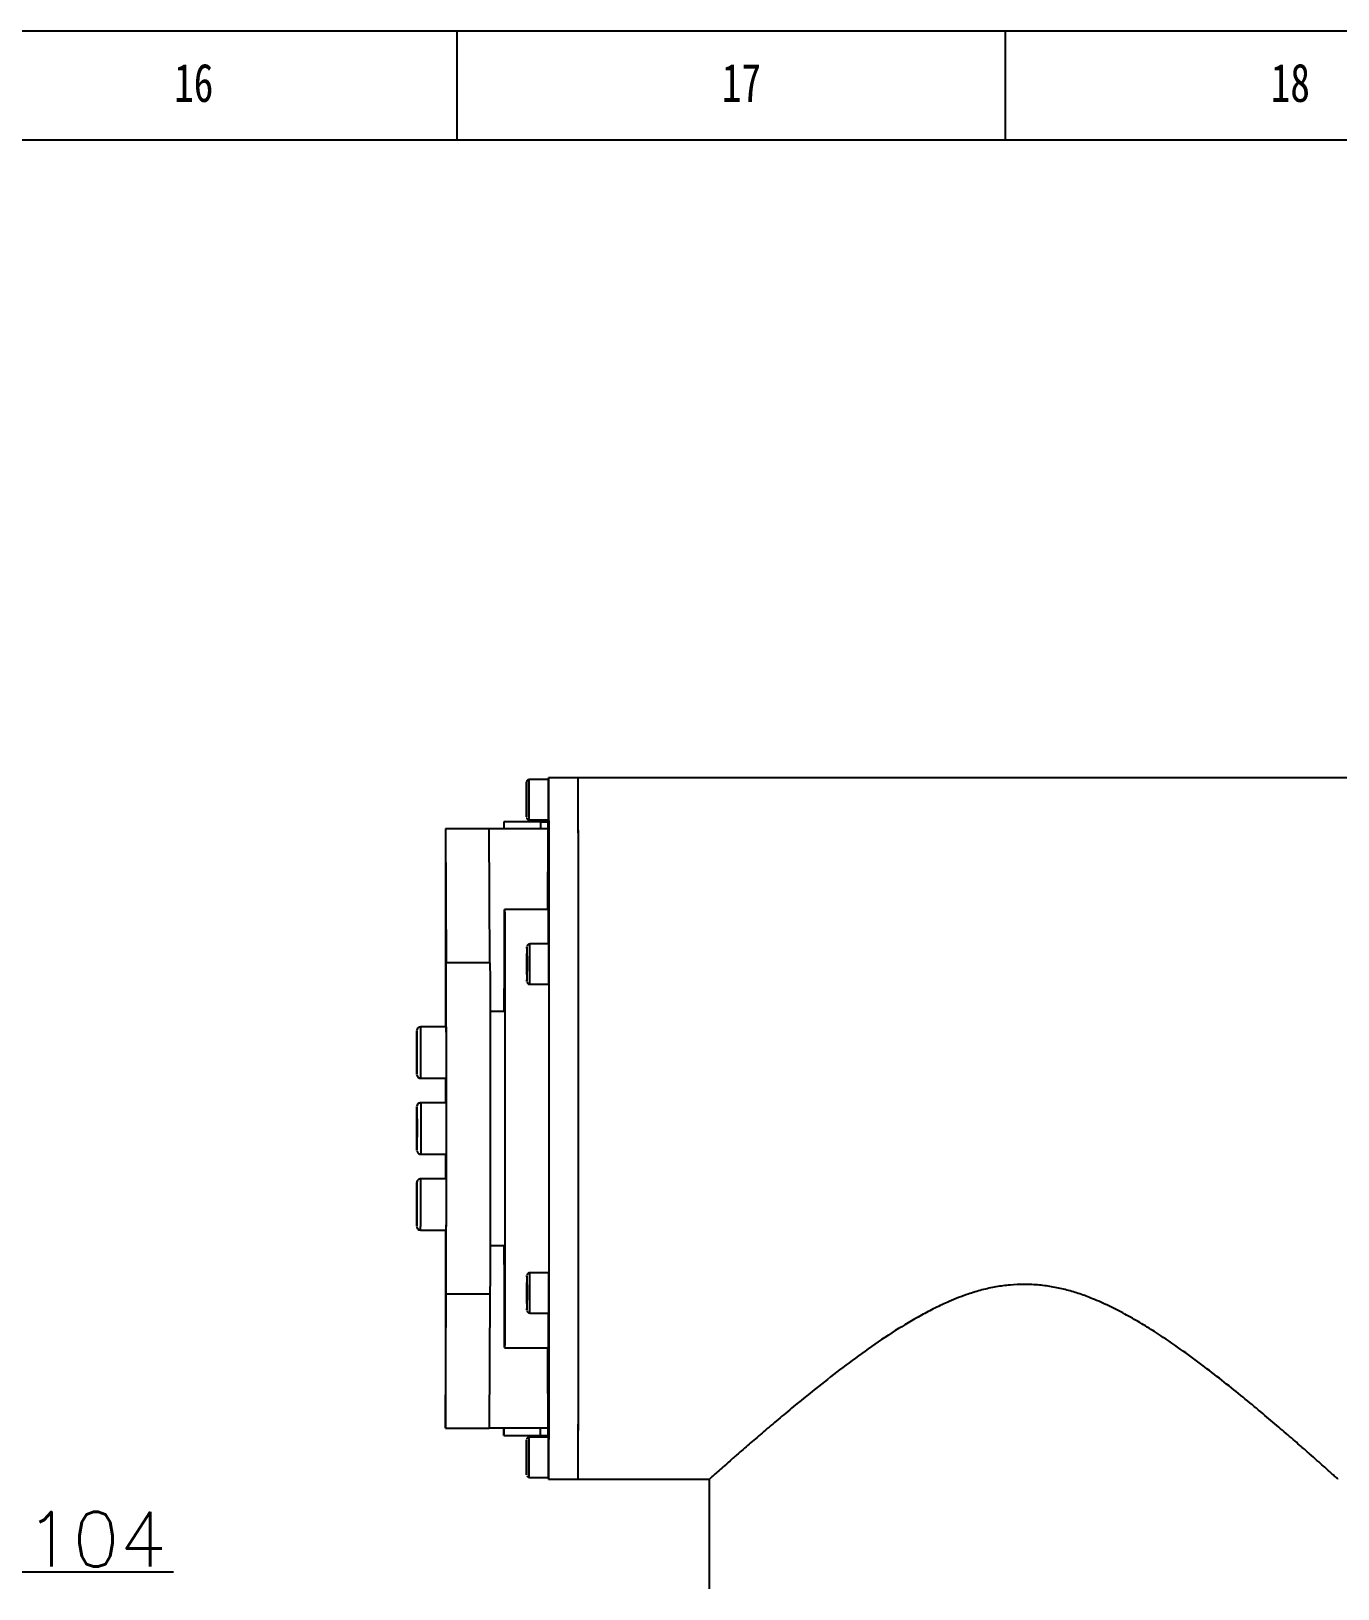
# Model space of a CAD drawing. Header units: millimetres. Extents: x 56 to 1245, y 45 to 886.
# Drawn here: x 819.5 to 938.7, y 743.7 to 885.8 of the extents above; entities that cross this region are included whole.
import ezdxf
from ezdxf.enums import TextEntityAlignment as Align

# ---------------------------------------------------------------- set-up
doc = ezdxf.new("R2010")
doc.units = ezdxf.units.MM
doc.styles.add('SLDTEXTSTYLE1', font='hyswlongfangsong.ttf')
doc.styles.get("Standard").update_dxf_attribs({"font": 'txt', "bigfont": 'gbcbig.shx'})

msp = doc.modelspace()

# ---------------------------------------------------------------- linework, layer by layer
at = {"layer": 'Defpoints', "lineweight": -3}
for p, q in [((1245.36, 885.84), (56.36, 885.84)), ((858.36, 885.84), (858.36, 875.89)), ((908.36, 885.84), (908.36, 875.89)), ((1235.36, 875.89), (81.36, 875.89))]:
    msp.add_line(p, q, dxfattribs=at)
at = {"layer": 'Defpoints', "linetype": 'Continuous', "lineweight": -3}
for p, q in [((864.71, 817.26), (864.71, 817.3)), ((864.71, 817.3), (864.71, 817.24)), ((864.71, 817.12), (864.71, 817.26)), ((864.71, 817.24), (864.71, 817.09)), ((866.71, 817.55), (864.96, 817.55)), ((869.38, 817.71), (866.71, 817.71)), ((866.71, 817.63), (866.71, 817.71)), ((866.71, 817.71), (866.71, 817.69)), ((866.71, 817.69), (866.72, 817.58)), ((866.71, 817.55), (866.71, 817.63)), ((866.72, 817.58), (866.72, 817.38)), ((866.72, 817.38), (866.72, 817.09)), ((950.71, 817.71), (869.38, 817.71)), ((869.38, 817.71), (869.38, 817.69)), ((869.38, 817.71), (869.38, 817.67)), ((869.38, 817.69), (869.38, 817.58)), ((869.38, 817.67), (869.38, 817.53)), ((869.38, 817.58), (869.38, 817.38)), ((869.38, 817.53), (869.39, 817.29)), ((869.38, 817.38), (869.39, 817.09)), ((869.39, 817.29), (869.39, 816.97)), ((864.71, 816.89), (864.71, 817.12)), ((864.71, 817.09), (864.71, 816.85)), ((864.71, 816.59), (864.71, 816.89)), ((864.71, 816.85), (864.71, 816.54)), ((864.71, 816.67), (864.71, 816.31)), ((864.71, 816.07), (864.71, 816.67)), ((864.71, 816.23), (864.71, 816.59)), ((864.71, 816.54), (864.71, 816.18)), ((864.71, 816.31), (864.71, 815.36)), ((864.71, 815.84), (864.71, 816.23)), ((864.71, 816.18), (864.71, 815.79)), ((864.71, 815.12), (864.71, 816.07)), ((864.71, 816.07), (864.71, 816.07)), ((864.71, 815.45), (864.71, 815.84)), ((864.71, 815.79), (864.71, 815.39)), ((866.72, 817.09), (866.72, 816.7)), ((866.72, 816.7), (866.73, 816.22)), ((866.73, 816.22), (866.73, 815.65)), ((869.39, 817.09), (869.39, 816.7)), ((869.39, 816.97), (869.39, 816.55)), ((869.39, 816.7), (869.39, 816.22)), ((869.39, 816.55), (869.39, 816.04)), ((869.39, 816.22), (869.4, 815.65)), ((869.39, 816.04), (869.4, 815.44)), ((864.71, 815.07), (864.71, 815.45)), ((864.71, 815.39), (864.71, 815.02)), ((864.71, 815.36), (864.71, 814.76)), ((864.71, 814.76), (864.71, 815.12)), ((864.71, 815.12), (864.71, 815.12)), ((864.71, 814.73), (864.71, 815.07)), ((864.71, 815.02), (864.71, 814.68)), ((864.71, 814.45), (864.71, 814.73)), ((864.71, 814.68), (864.71, 814.42)), ((864.71, 814.25), (864.71, 814.45)), ((864.71, 814.42), (864.71, 814.23)), ((866.73, 815.65), (866.73, 815)), ((866.73, 815), (866.73, 814.25)), ((869.4, 815.65), (869.4, 815)), ((869.4, 815.44), (869.4, 814.76)), ((869.4, 815), (869.4, 814.25)), ((869.4, 814.76), (869.4, 813.99)), ((857.32, 813.05), (857.32, 794.98)), ((857.32, 813.05), (857.38, 800.83)), ((861.32, 813.05), (857.32, 813.05)), ((857.32, 813.05), (857.32, 794.98)), ((861.38, 800.83), (861.32, 813.05)), ((866.68, 813.05), (861.32, 813.05)), ((862.65, 813.71), (862.65, 813.05)), ((862.65, 813.71), (862.65, 813.05)), ((865.99, 813.71), (862.65, 813.71)), ((864.71, 814.15), (864.71, 814.25)), ((864.71, 814.23), (864.71, 814.14)), ((864.71, 814.14), (864.71, 814.15)), ((864.96, 813.9), (864.96, 813.88)), ((864.96, 813.88), (866.71, 813.88)), ((865.99, 813.71), (865.99, 813.05)), ((865.99, 813.71), (866.68, 813.71)), ((866.68, 813.71), (866.69, 813.88)), ((866.68, 812.83), (866.68, 813.71)), ((866.71, 813.9), (866.71, 813.88)), ((866.73, 814.25), (866.74, 813.43)), ((866.74, 813.43), (866.74, 812.52)), ((869.4, 814.25), (869.4, 813.43)), ((869.4, 813.99), (869.4, 813.13)), ((869.4, 813.43), (869.41, 812.52)), ((869.4, 813.13), (869.41, 812.2)), ((866.68, 811.87), (866.68, 812.83)), ((866.68, 810.84), (866.68, 811.87)), ((866.74, 812.52), (866.74, 811.54)), ((866.74, 811.54), (866.74, 810.47)), ((869.41, 812.52), (869.41, 811.54)), ((869.41, 812.2), (869.41, 811.19)), ((869.41, 811.54), (869.41, 810.47)), ((866.68, 809.73), (866.68, 810.84)), ((866.74, 810.47), (866.75, 809.34)), ((869.41, 811.19), (869.41, 810.1)), ((869.41, 810.47), (869.41, 809.34)), ((869.41, 810.1), (869.41, 808.95)), ((866.67, 808.55), (866.68, 809.73)), ((866.75, 809.34), (866.75, 808.14)), ((869.41, 809.34), (869.42, 808.14)), ((869.41, 808.95), (869.42, 807.72)), ((866.67, 807.3), (866.67, 808.55)), ((866.67, 805.99), (866.67, 807.3)), ((866.75, 808.14), (866.75, 806.87)), ((869.42, 808.14), (869.42, 806.87)), ((869.42, 807.72), (869.42, 806.43)), ((866.67, 805.71), (866.67, 805.99)), ((866.75, 806.87), (866.75, 805.54)), ((869.42, 806.87), (869.42, 805.54)), ((869.42, 806.43), (869.42, 805.08)), ((862.7, 805.2), (862.71, 805.46)), ((862.7, 804.85), (862.7, 805.2)), ((862.7, 804.4), (862.7, 804.85)), ((862.7, 803.87), (862.7, 804.4)), ((866.71, 805.71), (862.71, 805.71)), ((862.71, 805.63), (862.71, 805.71)), ((862.71, 805.71), (862.71, 805.69)), ((862.71, 805.69), (862.71, 805.59)), ((862.71, 805.46), (862.71, 805.63)), ((862.71, 805.59), (862.72, 805.38)), ((862.72, 805.38), (862.72, 805.09)), ((862.72, 805.09), (862.72, 804.71)), ((862.72, 804.71), (862.72, 804.24)), ((866.75, 805.54), (866.75, 804.15)), ((869.42, 805.54), (869.42, 804.15)), ((869.42, 805.08), (869.42, 803.67)), ((862.69, 803.26), (862.7, 803.87)), ((862.69, 802.56), (862.69, 803.26)), ((862.72, 804.24), (862.73, 803.68)), ((862.73, 803.68), (862.73, 803.04)), ((862.73, 803.04), (862.73, 802.31)), ((866.75, 804.15), (866.76, 802.7)), ((869.42, 804.15), (869.42, 802.7)), ((869.42, 803.67), (869.42, 802.21)), ((862.69, 801.79), (862.69, 802.56)), ((862.69, 800.94), (862.69, 801.79)), ((862.71, 801.67), (862.71, 801.73)), ((862.71, 801.73), (862.71, 801.7)), ((862.71, 801.7), (862.71, 801.57)), ((862.71, 801.51), (862.71, 801.67)), ((862.71, 801.57), (862.72, 801.36)), ((862.73, 802.31), (862.73, 801.51)), ((864.75, 802.23), (864.75, 802.3)), ((864.75, 802.3), (864.75, 802.27)), ((864.75, 802.27), (864.75, 802.14)), ((864.76, 802.07), (864.75, 802.23)), ((864.75, 802.14), (864.75, 801.92)), ((864.75, 801.92), (864.75, 801.62)), ((864.75, 801.67), (864.76, 801.26)), ((864.75, 801.13), (864.75, 801.67)), ((864.75, 801.62), (864.75, 801.27)), ((864.76, 801.82), (864.76, 802.07)), ((864.76, 801.5), (864.76, 801.82)), ((866.75, 802.55), (865, 802.55)), ((866.76, 802.7), (866.76, 801.21)), ((869.42, 802.7), (869.42, 801.21)), ((869.42, 802.21), (869.42, 800.7)), ((861.38, 800.83), (857.38, 800.83)), ((857.38, 800.38), (857.38, 800.83)), ((857.39, 799.84), (857.38, 800.38)), ((861.38, 800.83), (861.38, 800.38)), ((861.38, 800.38), (861.39, 799.84)), ((862.69, 800.02), (862.69, 800.94)), ((862.7, 801.26), (862.71, 801.51)), ((862.7, 800.92), (862.7, 801.26)), ((862.7, 800.49), (862.7, 800.92)), ((862.7, 799.98), (862.7, 800.49)), ((862.72, 801.36), (862.72, 801.05)), ((862.72, 801.05), (862.72, 800.65)), ((862.72, 800.65), (862.72, 800.16)), ((862.72, 800.16), (862.72, 799.59)), ((862.73, 801.51), (862.73, 800.64)), ((862.73, 800.64), (862.73, 799.7)), ((864.75, 801.27), (864.75, 800.89)), ((864.75, 800.17), (864.75, 801.13)), ((864.76, 801.13), (864.75, 801.13)), ((864.75, 800.89), (864.75, 800.49)), ((864.75, 800.49), (864.75, 800.11)), ((864.76, 800.3), (864.75, 799.76)), ((864.75, 799.76), (864.75, 800.17)), ((864.75, 800.17), (864.75, 800.17)), ((864.76, 801.13), (864.76, 801.5)), ((864.76, 801.26), (864.76, 800.3)), ((864.76, 800.74), (864.76, 801.13)), ((864.76, 800.35), (864.76, 800.74)), ((864.76, 799.97), (864.76, 800.35)), ((866.76, 801.21), (866.76, 799.67)), ((869.42, 801.21), (869.43, 799.67)), ((869.42, 800.7), (869.43, 799.15)), ((857.39, 799.22), (857.39, 799.84)), ((857.39, 798.52), (857.39, 799.22)), ((861.39, 799.84), (861.39, 799.22)), ((861.39, 799.22), (861.39, 798.52)), ((862.68, 797.98), (862.69, 799.03)), ((862.69, 799.03), (862.69, 800.02)), ((862.69, 798.7), (862.7, 799.38)), ((862.7, 799.38), (862.7, 799.98)), ((862.72, 799.59), (862.73, 798.93)), ((862.73, 799.7), (862.74, 798.69)), ((862.73, 798.93), (862.73, 798.2)), ((864.75, 800.11), (864.75, 799.76)), ((864.75, 799.76), (864.75, 799.48)), ((864.75, 799.48), (864.75, 799.27)), ((864.75, 799.22), (864.76, 799.39)), ((864.75, 799.27), (864.75, 799.15)), ((864.75, 799.14), (864.75, 799.22)), ((864.75, 799.15), (864.75, 799.13)), ((864.75, 799.13), (864.75, 799.14)), ((864.76, 799.65), (864.76, 799.97)), ((864.76, 799.39), (864.76, 799.65)), ((865, 798.89), (865, 798.88)), ((865, 798.88), (866.75, 798.88)), ((866.74, 798.88), (866.74, 798.69)), ((866.75, 798.89), (866.75, 798.88)), ((866.76, 799.67), (866.76, 798.09)), ((869.43, 799.67), (869.43, 798.09)), ((869.43, 799.15), (869.43, 797.56)), ((857.39, 797.74), (857.39, 798.52)), ((857.39, 796.89), (857.39, 797.74)), ((861.39, 798.52), (861.39, 797.74)), ((861.39, 797.74), (861.39, 796.89)), ((862.68, 796.87), (862.68, 797.98)), ((862.69, 797.94), (862.69, 798.7)), ((862.69, 797.11), (862.69, 797.94)), ((862.73, 798.2), (862.73, 797.4)), ((862.73, 797.4), (862.73, 796.52)), ((862.74, 798.69), (862.74, 797.62)), ((862.74, 797.62), (862.74, 796.49)), ((866.74, 798.69), (866.74, 797.62)), ((866.74, 797.62), (866.74, 796.49)), ((866.76, 798.09), (866.76, 796.48)), ((869.43, 798.09), (869.43, 796.48)), ((869.43, 797.56), (869.43, 795.93)), ((857.39, 795.97), (857.39, 796.89)), ((857.39, 794.99), (857.39, 795.97)), ((861.39, 796.89), (861.39, 795.97)), ((862.73, 796.38), (861.39, 796.38)), ((861.39, 795.97), (861.39, 794.99)), ((862.68, 796.38), (862.68, 796.87)), ((862.69, 796.38), (862.69, 797.11)), ((862.73, 796.52), (862.73, 795.59)), ((862.74, 796.49), (862.74, 795.32)), ((866.74, 796.49), (866.74, 795.32)), ((866.76, 796.48), (866.76, 794.83)), ((869.43, 796.48), (869.43, 794.83)), ((869.43, 795.93), (869.43, 794.28)), ((854.7, 794.61), (854.7, 794.64)), ((854.7, 794.64), (854.7, 794.58)), ((854.71, 794.49), (854.7, 794.61)), ((854.7, 794.58), (854.7, 794.43)), ((854.71, 794.28), (854.71, 794.49)), ((854.72, 794.59), (854.72, 794.64)), ((854.72, 794.64), (854.72, 794.6)), ((854.72, 794.6), (854.72, 794.47)), ((854.72, 794.44), (854.72, 794.59)), ((854.72, 794.47), (854.72, 794.26)), ((855.05, 794.98), (855.04, 794.98)), ((857.38, 794.98), (855.05, 794.98)), ((855.05, 794.98), (855.05, 794.98)), ((855.05, 794.98), (855.05, 794.92)), ((855.05, 794.92), (855.05, 794.78)), ((855.05, 794.78), (855.05, 794.54)), ((855.05, 794.54), (855.05, 794.23)), ((857.38, 794.98), (857.38, 794.98)), ((857.38, 794.98), (857.38, 794.92)), ((857.38, 794.92), (857.39, 794.78)), ((857.4, 793.96), (857.39, 794.99)), ((857.39, 794.78), (857.39, 794.54)), ((857.39, 794.54), (857.39, 794.23)), ((861.39, 794.99), (861.4, 793.96)), ((862.73, 795.59), (862.73, 794.59)), ((862.73, 794.59), (862.73, 793.55)), ((862.74, 795.32), (862.74, 794.1)), ((866.74, 795.32), (866.74, 794.1)), ((866.76, 794.83), (866.76, 793.16)), ((869.43, 794.83), (869.43, 793.16)), ((854.7, 794.43), (854.7, 794.19)), ((854.7, 794.19), (854.7, 793.88)), ((854.7, 793.88), (854.7, 793.52)), ((854.7, 793.79), (854.71, 793.36)), ((854.7, 793.07), (854.7, 793.79)), ((854.7, 793.52), (854.7, 793.11)), ((854.7, 793.11), (854.7, 792.68)), ((854.7, 791.93), (854.7, 793.07)), ((854.71, 793.07), (854.7, 793.07)), ((854.71, 793.99), (854.71, 794.28)), ((854.72, 794.26), (854.71, 793.97)), ((854.71, 793.64), (854.71, 793.99)), ((854.71, 793.97), (854.71, 793.61)), ((854.71, 793.25), (854.71, 793.64)), ((854.71, 793.61), (854.71, 793.22)), ((854.71, 793.36), (854.71, 792.21)), ((854.71, 792.82), (854.71, 793.25)), ((854.71, 793.22), (854.71, 792.79)), ((854.72, 794.21), (854.72, 794.44)), ((854.72, 793.91), (854.72, 794.21)), ((854.72, 793.55), (854.72, 793.91)), ((854.72, 793.79), (854.72, 793.31)), ((854.72, 793.13), (854.72, 793.79)), ((854.72, 793.14), (854.72, 793.55)), ((854.72, 793.31), (854.72, 792.16)), ((854.72, 792.71), (854.72, 793.14)), ((854.72, 791.98), (854.72, 793.13)), ((854.72, 793.13), (854.72, 793.13)), ((855.05, 794.23), (855.05, 793.85)), ((855.05, 793.85), (855.05, 793.43)), ((855.05, 793.43), (855.05, 792.97)), ((857.39, 794.23), (857.39, 793.85)), ((857.39, 793.85), (857.39, 793.43)), ((857.39, 793.43), (857.39, 792.97)), ((857.4, 792.87), (857.4, 793.96)), ((861.4, 793.96), (861.4, 792.87)), ((862.73, 793.55), (862.73, 792.45)), ((862.74, 794.1), (862.74, 792.84)), ((866.74, 794.1), (866.74, 792.84)), ((866.76, 793.16), (866.76, 791.46)), ((869.43, 794.28), (869.43, 792.59)), ((869.43, 793.16), (869.43, 791.46)), ((854.7, 792.68), (854.7, 792.25)), ((854.7, 792.25), (854.7, 791.84)), ((854.71, 792.21), (854.7, 791.5)), ((854.7, 791.5), (854.7, 791.93)), ((854.71, 791.93), (854.7, 791.93)), ((854.7, 791.84), (854.7, 791.46)), ((854.71, 792.39), (854.71, 792.82)), ((854.71, 792.79), (854.71, 792.36)), ((854.71, 791.97), (854.71, 792.39)), ((854.71, 792.36), (854.71, 791.94)), ((854.71, 791.58), (854.71, 791.97)), ((854.71, 791.94), (854.71, 791.55)), ((854.72, 792.28), (854.72, 792.71)), ((854.72, 791.87), (854.72, 792.28)), ((854.72, 792.16), (854.72, 791.49)), ((854.72, 791.49), (854.72, 791.98)), ((854.72, 791.98), (854.72, 791.98)), ((854.72, 791.49), (854.72, 791.87)), ((855.05, 792.97), (855.05, 792.5)), ((855.05, 792.5), (855.05, 792.03)), ((855.05, 792.03), (855.05, 791.59)), ((857.39, 792.97), (857.39, 792.5)), ((857.39, 792.5), (857.39, 792.03)), ((857.39, 792.03), (857.39, 791.59)), ((857.4, 791.75), (857.4, 792.87)), ((857.4, 790.58), (857.4, 791.75)), ((861.4, 792.87), (861.4, 791.75)), ((861.4, 791.75), (861.4, 790.58)), ((862.73, 792.45), (862.74, 791.32)), ((862.74, 792.84), (862.74, 791.55)), ((866.74, 792.84), (866.74, 791.55)), ((869.43, 792.59), (869.43, 790.89)), ((854.7, 791.46), (854.7, 791.14)), ((854.7, 791.14), (854.7, 790.89)), ((854.7, 790.89), (854.7, 790.73)), ((854.7, 790.66), (854.71, 790.77)), ((854.7, 790.73), (854.7, 790.65)), ((854.7, 790.64), (854.7, 790.66)), ((854.7, 790.65), (854.7, 790.64)), ((854.7, 790.64), (854.7, 790.64)), ((854.71, 791.24), (854.71, 791.58)), ((854.71, 791.55), (854.71, 791.22)), ((854.71, 790.97), (854.71, 791.24)), ((854.71, 791.22), (854.72, 790.95)), ((854.71, 790.77), (854.71, 790.97)), ((854.72, 791.16), (854.72, 791.49)), ((854.72, 790.91), (854.72, 791.16)), ((854.72, 790.95), (854.72, 790.76)), ((854.72, 790.74), (854.72, 790.91)), ((854.72, 790.76), (854.72, 790.66)), ((854.72, 790.65), (854.72, 790.74)), ((854.72, 790.66), (854.72, 790.64)), ((854.72, 790.64), (854.72, 790.65)), ((855.04, 790.31), (855.05, 790.31)), ((855.05, 791.59), (855.05, 791.19)), ((855.05, 791.19), (855.05, 790.85)), ((855.05, 790.85), (855.05, 790.59)), ((855.05, 790.59), (855.05, 790.41)), ((855.05, 790.41), (855.05, 790.32)), ((855.05, 790.32), (855.05, 790.31)), ((855.05, 790.31), (857.38, 790.31)), ((857.32, 790.31), (857.32, 788.05)), ((857.32, 790.31), (857.32, 788.05)), ((857.39, 790.41), (857.38, 790.32)), ((857.38, 790.32), (857.38, 790.31)), ((857.39, 791.59), (857.39, 791.19)), ((857.39, 791.19), (857.39, 790.85)), ((857.39, 790.85), (857.39, 790.59)), ((857.39, 790.59), (857.39, 790.41)), ((857.4, 789.39), (857.4, 790.58)), ((861.4, 790.58), (861.4, 789.39)), ((862.74, 791.55), (862.74, 790.23)), ((862.74, 791.32), (862.74, 790.16)), ((862.74, 790.23), (862.74, 788.89)), ((866.74, 791.55), (866.74, 790.23)), ((866.74, 790.23), (866.74, 788.89)), ((866.76, 791.46), (866.76, 789.75)), ((869.43, 791.46), (869.43, 789.75)), ((869.43, 790.89), (869.43, 789.17)), ((857.4, 788.18), (857.4, 789.39)), ((861.4, 789.39), (861.4, 788.18)), ((862.74, 790.16), (862.74, 788.96)), ((862.74, 788.96), (862.74, 787.75)), ((862.74, 788.89), (862.74, 787.53)), ((866.74, 788.89), (866.74, 787.53)), ((866.76, 789.75), (866.76, 788.02)), ((869.43, 789.75), (869.43, 788.02)), ((869.43, 789.17), (869.43, 787.45)), ((854.7, 787.41), (854.69, 787.14)), ((854.7, 787.62), (854.7, 787.71)), ((854.7, 787.71), (854.7, 787.7)), ((854.7, 787.7), (854.7, 787.6)), ((854.7, 787.45), (854.7, 787.62)), ((854.7, 787.6), (854.7, 787.41)), ((854.7, 787.19), (854.7, 787.45)), ((854.72, 787.65), (854.72, 787.71)), ((854.72, 787.71), (854.72, 787.68)), ((854.72, 787.68), (854.72, 787.55)), ((854.73, 787.5), (854.72, 787.65)), ((854.72, 787.55), (854.72, 787.34)), ((854.73, 787.27), (854.73, 787.5)), ((855.06, 788.05), (855.03, 788.05)), ((857.39, 788.05), (855.06, 788.05)), ((855.06, 788.05), (855.06, 788.05)), ((855.06, 788.05), (855.06, 787.99)), ((855.06, 787.99), (855.06, 787.84)), ((855.06, 787.84), (855.06, 787.6)), ((855.06, 787.6), (855.06, 787.28)), ((857.39, 788.05), (857.39, 788.05)), ((857.39, 788.05), (857.39, 787.99)), ((857.39, 787.99), (857.39, 787.84)), ((857.39, 787.84), (857.39, 787.6)), ((857.39, 787.6), (857.39, 787.28)), ((857.4, 786.95), (857.4, 788.18)), ((861.4, 788.18), (861.4, 786.95)), ((862.74, 787.75), (862.74, 786.53)), ((862.74, 787.53), (862.74, 786.17)), ((866.74, 787.53), (866.74, 786.17)), ((866.76, 788.02), (866.76, 786.29)), ((869.43, 788.02), (869.43, 786.29)), ((869.43, 787.45), (869.43, 785.71)), ((854.69, 787.14), (854.69, 786.8)), ((854.69, 786.8), (854.69, 786.42)), ((854.69, 786.42), (854.69, 786)), ((854.69, 786), (854.69, 785.57)), ((854.7, 786.87), (854.7, 787.19)), ((854.7, 786.49), (854.7, 786.87)), ((854.7, 786.84), (854.7, 786.51)), ((854.7, 786.04), (854.7, 786.84)), ((854.7, 786.51), (854.7, 785.39)), ((854.7, 786.08), (854.7, 786.49)), ((854.7, 785.65), (854.7, 786.08)), ((854.7, 784.92), (854.7, 786.04)), ((854.7, 786.04), (854.7, 786.04)), ((854.72, 787.34), (854.72, 787.05)), ((854.72, 787.05), (854.72, 786.7)), ((854.72, 786.87), (854.73, 786.37)), ((854.72, 786.21), (854.72, 786.87)), ((854.72, 786.7), (854.72, 786.31)), ((854.72, 786.31), (854.72, 785.88)), ((854.72, 785.06), (854.72, 786.21)), ((854.73, 786.21), (854.72, 786.21)), ((854.73, 786.96), (854.73, 787.27)), ((854.73, 786.6), (854.73, 786.96)), ((854.73, 786.19), (854.73, 786.6)), ((854.73, 786.37), (854.73, 785.22)), ((854.73, 785.76), (854.73, 786.19)), ((855.06, 787.28), (855.06, 786.9)), ((855.06, 786.9), (855.06, 786.48)), ((855.06, 786.48), (855.06, 786.02)), ((855.06, 786.02), (855.06, 785.54)), ((857.39, 787.28), (857.39, 786.9)), ((857.39, 786.9), (857.39, 786.48)), ((857.39, 786.48), (857.39, 786.02)), ((857.39, 786.02), (857.39, 785.54)), ((857.4, 785.71), (857.4, 786.95)), ((861.4, 786.95), (861.4, 785.71)), ((862.74, 786.53), (862.74, 785.31)), ((862.74, 786.17), (862.74, 784.8)), ((866.74, 786.17), (866.74, 784.8)), ((866.76, 786.29), (866.76, 784.56)), ((869.43, 786.29), (869.43, 784.56)), ((854.69, 785.57), (854.69, 785.14)), ((854.69, 785.14), (854.69, 784.74)), ((854.69, 784.74), (854.69, 784.39)), ((854.7, 785.22), (854.7, 785.65)), ((854.7, 785.39), (854.7, 784.59)), ((854.7, 784.81), (854.7, 785.22)), ((854.7, 784.59), (854.7, 784.92)), ((854.7, 784.92), (854.7, 784.92)), ((854.7, 784.45), (854.7, 784.81)), ((854.72, 785.88), (854.72, 785.45)), ((854.72, 785.45), (854.72, 785.03)), ((854.73, 785.22), (854.72, 784.56)), ((854.72, 784.56), (854.72, 785.06)), ((854.73, 785.06), (854.72, 785.06)), ((854.72, 785.03), (854.72, 784.64)), ((854.72, 784.64), (854.72, 784.3)), ((854.73, 785.33), (854.73, 785.76)), ((854.73, 784.92), (854.73, 785.33)), ((854.73, 784.54), (854.73, 784.92)), ((854.73, 784.22), (854.73, 784.54)), ((855.06, 785.54), (855.06, 785.08)), ((855.06, 785.08), (855.06, 784.64)), ((855.06, 784.64), (855.06, 784.25)), ((857.39, 785.54), (857.39, 785.08)), ((857.39, 785.08), (857.39, 784.64)), ((857.39, 784.64), (857.39, 784.25)), ((857.4, 784.48), (857.4, 785.71)), ((861.4, 785.71), (861.4, 784.48)), ((862.74, 785.31), (862.74, 784.08)), ((862.74, 784.8), (862.74, 783.44)), ((866.74, 784.8), (866.74, 783.44)), ((866.76, 784.56), (866.76, 782.83)), ((869.43, 785.71), (869.43, 783.98)), ((869.43, 784.56), (869.43, 782.83)), ((854.69, 784.39), (854.7, 784.1)), ((854.7, 784.15), (854.7, 784.45)), ((854.7, 783.92), (854.7, 784.15)), ((854.7, 784.1), (854.7, 783.88)), ((854.7, 783.77), (854.7, 783.92)), ((854.7, 783.88), (854.7, 783.75)), ((854.7, 783.72), (854.7, 783.77)), ((854.7, 783.75), (854.7, 783.72)), ((854.7, 783.72), (854.7, 783.72)), ((854.7, 783.72), (854.7, 783.72)), ((854.72, 784.3), (854.72, 784.03)), ((854.72, 784.03), (854.72, 783.84)), ((854.72, 783.8), (854.73, 783.97)), ((854.72, 783.84), (854.72, 783.73)), ((854.72, 783.72), (854.72, 783.8)), ((854.72, 783.73), (854.72, 783.71)), ((854.72, 783.71), (854.72, 783.72)), ((854.73, 783.97), (854.73, 784.22)), ((855.03, 783.38), (855.06, 783.38)), ((855.06, 784.25), (855.06, 783.91)), ((855.06, 783.91), (855.06, 783.65)), ((855.06, 783.65), (855.06, 783.47)), ((855.06, 783.47), (855.06, 783.39)), ((855.06, 783.39), (855.06, 783.38)), ((855.06, 783.38), (857.39, 783.38)), ((857.32, 783.38), (857.32, 781.12)), ((857.32, 783.38), (857.32, 781.12)), ((857.39, 784.25), (857.39, 783.91)), ((857.39, 783.91), (857.39, 783.65)), ((857.39, 783.65), (857.39, 783.47)), ((857.39, 783.47), (857.39, 783.39)), ((857.39, 783.39), (857.39, 783.38)), ((857.4, 783.25), (857.4, 784.48)), ((857.4, 782.04), (857.4, 783.25)), ((861.4, 784.48), (861.4, 783.25)), ((861.4, 783.25), (861.4, 782.04)), ((862.74, 784.08), (862.74, 782.87)), ((862.74, 783.44), (862.74, 782.09)), ((866.74, 783.44), (866.74, 782.09)), ((869.43, 783.98), (869.43, 782.26)), ((857.4, 780.84), (857.4, 782.04)), ((861.4, 782.04), (861.4, 780.84)), ((862.74, 782.87), (862.74, 781.67)), ((862.74, 782.09), (862.74, 780.76)), ((862.74, 781.67), (862.74, 780.49)), ((866.74, 782.09), (866.74, 780.76)), ((866.76, 782.83), (866.76, 781.11)), ((869.43, 782.83), (869.43, 781.11)), ((869.43, 782.26), (869.43, 780.54)), ((854.7, 780.76), (854.7, 780.79)), ((854.7, 780.79), (854.7, 780.72)), ((854.71, 780.63), (854.7, 780.76)), ((854.7, 780.72), (854.7, 780.57)), ((854.7, 780.57), (854.7, 780.33)), ((854.7, 780.33), (854.7, 780.02)), ((854.71, 780.43), (854.71, 780.63)), ((854.71, 780.14), (854.71, 780.43)), ((854.72, 780.4), (854.71, 780.11)), ((854.72, 780.73), (854.72, 780.79)), ((854.72, 780.79), (854.72, 780.75)), ((854.72, 780.75), (854.72, 780.62)), ((854.72, 780.59), (854.72, 780.73)), ((854.72, 780.62), (854.72, 780.4)), ((854.72, 780.36), (854.72, 780.59)), ((854.72, 780.05), (854.72, 780.36)), ((855.05, 781.12), (855.04, 781.12)), ((857.38, 781.12), (855.05, 781.12)), ((855.05, 781.12), (855.05, 781.08)), ((855.05, 781.08), (855.05, 780.95)), ((855.05, 780.95), (855.05, 780.72)), ((855.05, 780.72), (855.05, 780.42)), ((855.05, 780.42), (855.05, 780.05)), ((857.38, 781.12), (857.38, 781.08)), ((857.38, 781.08), (857.39, 780.95)), ((857.39, 780.95), (857.39, 780.72)), ((857.39, 780.72), (857.39, 780.42)), ((857.39, 780.42), (857.39, 780.05)), ((857.4, 779.68), (857.4, 780.84)), ((861.4, 780.84), (861.4, 779.68)), ((862.74, 780.76), (862.74, 779.45)), ((862.74, 780.49), (862.74, 779.35)), ((866.74, 780.76), (866.74, 779.45)), ((866.76, 781.11), (866.76, 779.4)), ((869.43, 781.11), (869.43, 779.4)), ((869.43, 780.54), (869.43, 778.84)), ((854.7, 780.02), (854.7, 779.65)), ((854.7, 779.87), (854.71, 779.68)), ((854.7, 778.97), (854.7, 779.87)), ((854.7, 779.65), (854.7, 779.25)), ((854.7, 779.25), (854.7, 778.82)), ((854.7, 777.89), (854.7, 778.97)), ((854.71, 778.97), (854.7, 778.97)), ((854.71, 779.79), (854.71, 780.14)), ((854.71, 780.11), (854.71, 779.76)), ((854.71, 779.4), (854.71, 779.79)), ((854.71, 779.76), (854.71, 779.36)), ((854.71, 779.68), (854.71, 778.6)), ((854.71, 778.97), (854.71, 779.4)), ((854.71, 779.36), (854.71, 778.93)), ((854.71, 778.54), (854.71, 778.97)), ((854.71, 778.93), (854.71, 778.5)), ((854.72, 779.69), (854.72, 780.05)), ((854.72, 779.79), (854.72, 778.79)), ((854.72, 779.79), (854.72, 779.79)), ((854.72, 778.79), (854.72, 779.79)), ((854.72, 779.29), (854.72, 779.69)), ((854.72, 778.86), (854.72, 779.29)), ((854.72, 778.43), (854.72, 778.86)), ((855.05, 780.05), (855.05, 779.63)), ((855.05, 779.63), (855.05, 779.18)), ((855.05, 779.18), (855.05, 778.71)), ((857.39, 780.05), (857.39, 779.63)), ((857.39, 779.63), (857.39, 779.18)), ((857.39, 779.18), (857.39, 778.71)), ((857.4, 778.56), (857.4, 779.68)), ((861.4, 779.68), (861.4, 778.56)), ((862.74, 779.35), (862.73, 778.24)), ((862.74, 779.45), (862.74, 778.17)), ((866.74, 779.45), (866.74, 778.17)), ((866.76, 779.4), (866.76, 777.71)), ((869.43, 779.4), (869.43, 777.71)), ((869.43, 778.84), (869.43, 777.15)), ((854.7, 778.82), (854.7, 778.39)), ((854.71, 778.6), (854.7, 777.71)), ((854.7, 778.39), (854.7, 777.97)), ((854.7, 777.97), (854.7, 777.6)), ((854.7, 777.71), (854.7, 777.89)), ((854.7, 777.89), (854.7, 777.89)), ((854.7, 777.6), (854.7, 777.28)), ((854.71, 778.12), (854.71, 778.54)), ((854.71, 778.5), (854.71, 778.08)), ((854.71, 777.73), (854.71, 778.12)), ((854.71, 778.08), (854.71, 777.69)), ((854.71, 777.39), (854.71, 777.73)), ((854.71, 777.69), (854.71, 777.36)), ((854.72, 777.79), (854.72, 778.79)), ((854.72, 778.79), (854.72, 777.79)), ((854.72, 778.79), (854.72, 778.79)), ((854.72, 778.01), (854.72, 778.43)), ((854.72, 777.63), (854.72, 778.01)), ((854.72, 777.79), (854.72, 777.79)), ((854.72, 777.79), (854.72, 777.79)), ((854.72, 777.31), (854.72, 777.63)), ((855.05, 778.71), (855.05, 778.24)), ((855.05, 778.24), (855.05, 777.79)), ((855.05, 777.79), (855.05, 777.39)), ((857.39, 778.71), (857.39, 778.24)), ((857.39, 778.24), (857.39, 777.79)), ((857.39, 777.79), (857.39, 777.39)), ((857.39, 776.44), (857.4, 777.47)), ((857.4, 777.47), (857.4, 778.56)), ((861.4, 777.47), (861.39, 776.44)), ((861.4, 778.56), (861.4, 777.47)), ((862.73, 778.24), (862.73, 777.18)), ((862.74, 778.17), (862.74, 776.92)), ((866.74, 778.17), (866.74, 776.92)), ((866.76, 777.71), (866.76, 776.05)), ((869.43, 777.71), (869.43, 776.05)), ((854.7, 777.28), (854.7, 777.03)), ((854.7, 777.03), (854.7, 776.87)), ((854.7, 776.81), (854.71, 776.92)), ((854.7, 776.87), (854.7, 776.79)), ((854.7, 776.79), (854.7, 776.81)), ((854.71, 777.11), (854.71, 777.39)), ((854.71, 777.36), (854.72, 777.09)), ((854.71, 776.92), (854.71, 777.11)), ((854.72, 777.05), (854.72, 777.31)), ((854.72, 777.09), (854.72, 776.9)), ((854.72, 776.88), (854.72, 777.05)), ((854.72, 776.9), (854.72, 776.8)), ((854.72, 776.79), (854.72, 776.88)), ((854.72, 776.8), (854.72, 776.79)), ((855.04, 776.45), (855.05, 776.45)), ((855.05, 777.39), (855.05, 777.04)), ((855.05, 777.04), (855.05, 776.77)), ((855.05, 776.45), (857.38, 776.45)), ((857.32, 776.45), (857.32, 758.38)), ((857.32, 776.45), (857.32, 758.38)), ((857.39, 777.39), (857.39, 777.04)), ((857.39, 777.04), (857.39, 776.77)), ((857.39, 775.46), (857.39, 776.44)), ((861.39, 776.44), (861.39, 775.46)), ((862.73, 777.18), (862.73, 776.17)), ((862.73, 776.17), (862.73, 775.21)), ((862.74, 776.92), (862.74, 775.71)), ((866.74, 776.92), (866.74, 775.71)), ((866.76, 776.05), (866.76, 774.41)), ((869.43, 777.15), (869.43, 775.5)), ((869.43, 776.05), (869.43, 774.41)), ((857.39, 774.54), (857.39, 775.46)), ((861.39, 775.46), (861.39, 774.54)), ((861.39, 775.05), (862.73, 775.05)), ((862.68, 774.94), (862.68, 775.05)), ((862.68, 773.81), (862.68, 774.94)), ((862.69, 774.91), (862.69, 775.05)), ((862.69, 774.03), (862.69, 774.91)), ((862.73, 775.21), (862.73, 774.32)), ((862.74, 775.71), (862.74, 774.56)), ((862.74, 774.56), (862.74, 773.45)), ((866.74, 775.71), (866.74, 774.56)), ((866.74, 774.56), (866.74, 773.45)), ((869.43, 775.5), (869.43, 773.87)), ((857.39, 773.69), (857.39, 774.54)), ((857.39, 772.91), (857.39, 773.69)), ((861.39, 774.54), (861.39, 773.69)), ((861.39, 773.69), (861.39, 772.91)), ((862.69, 772.74), (862.68, 773.81)), ((862.69, 773.23), (862.69, 774.03)), ((862.7, 772.5), (862.69, 773.23)), ((862.73, 774.32), (862.73, 773.49)), ((862.73, 773.49), (862.73, 772.73)), ((862.74, 773.45), (862.74, 772.4)), ((866.74, 773.45), (866.74, 772.55)), ((866.76, 774.41), (866.76, 772.8)), ((869.43, 774.41), (869.43, 772.8)), ((869.43, 773.87), (869.43, 772.28)), ((857.39, 772.21), (857.39, 772.91)), ((857.39, 771.58), (857.39, 772.21)), ((861.39, 772.91), (861.39, 772.21)), ((861.39, 772.21), (861.39, 771.58)), ((862.69, 771.73), (862.69, 772.74)), ((862.69, 770.79), (862.69, 771.73)), ((862.7, 771.84), (862.7, 772.5)), ((862.7, 771.27), (862.7, 771.84)), ((862.7, 771.84), (862.7, 771.84)), ((862.73, 772.73), (862.72, 772.05)), ((862.72, 772.05), (862.72, 771.45)), ((862.74, 772.4), (862.73, 771.41)), ((864.75, 772.23), (864.75, 772.3)), ((864.75, 772.3), (864.75, 772.26)), ((864.75, 772.26), (864.75, 772.13)), ((864.76, 772.07), (864.75, 772.23)), ((864.75, 772.13), (864.75, 771.91)), ((864.75, 771.91), (864.75, 771.61)), ((864.76, 771.83), (864.76, 772.07)), ((864.76, 771.51), (864.76, 771.83)), ((866.75, 772.55), (865, 772.55)), ((866.76, 772.8), (866.76, 771.24)), ((869.43, 772.8), (869.42, 771.24)), ((869.43, 772.28), (869.42, 770.73)), ((857.32, 758.38), (857.38, 770.6)), ((857.38, 771.05), (857.39, 771.58)), ((857.38, 770.6), (857.38, 771.05)), ((861.38, 770.6), (857.38, 770.6)), ((861.38, 770.6), (861.32, 758.38)), ((861.39, 771.58), (861.38, 771.05)), ((861.38, 771.05), (861.38, 770.6)), ((862.69, 769.92), (862.69, 770.79)), ((862.7, 770.78), (862.7, 771.27)), ((862.7, 770.38), (862.7, 770.78)), ((862.7, 770.07), (862.7, 770.38)), ((862.72, 771.45), (862.72, 770.94)), ((862.72, 770.94), (862.72, 770.51)), ((862.72, 770.51), (862.72, 770.17)), ((862.73, 771.41), (862.73, 770.49)), ((862.73, 770.49), (862.73, 769.64)), ((864.75, 771.67), (864.76, 771.27)), ((864.75, 771.12), (864.75, 771.67)), ((864.75, 771.61), (864.75, 771.26)), ((864.75, 771.26), (864.75, 770.87)), ((864.75, 770.16), (864.75, 771.12)), ((864.76, 771.12), (864.75, 771.12)), ((864.75, 770.87), (864.75, 770.48)), ((864.75, 770.48), (864.75, 770.09)), ((864.76, 770.31), (864.75, 769.76)), ((864.76, 771.15), (864.76, 771.51)), ((864.76, 771.27), (864.76, 770.31)), ((864.76, 770.76), (864.76, 771.15)), ((864.76, 770.36), (864.76, 770.76)), ((864.76, 769.99), (864.76, 770.36)), ((866.76, 771.24), (866.76, 769.71)), ((869.42, 771.24), (869.42, 769.71)), ((869.42, 770.73), (869.42, 769.22)), ((862.69, 769.12), (862.69, 769.92)), ((862.69, 768.39), (862.69, 769.12)), ((862.71, 769.86), (862.7, 770.07)), ((862.72, 770.17), (862.71, 769.92)), ((862.71, 769.92), (862.71, 769.76)), ((862.71, 769.73), (862.71, 769.86)), ((862.71, 769.76), (862.71, 769.7)), ((862.71, 769.7), (862.71, 769.73)), ((862.73, 769.64), (862.73, 768.87)), ((864.75, 769.76), (864.75, 770.16)), ((864.75, 770.16), (864.75, 770.16)), ((864.75, 770.09), (864.75, 769.75)), ((864.75, 769.75), (864.75, 769.47)), ((864.75, 769.47), (864.75, 769.27)), ((864.75, 769.22), (864.76, 769.4)), ((864.75, 769.27), (864.75, 769.15)), ((864.75, 769.14), (864.75, 769.22)), ((864.75, 769.15), (864.75, 769.13)), ((864.75, 769.13), (864.75, 769.14)), ((864.76, 769.66), (864.76, 769.99)), ((864.76, 769.4), (864.76, 769.66)), ((865, 768.89), (865, 768.88)), ((865, 768.88), (866.75, 768.88)), ((866.75, 768.89), (866.75, 768.88)), ((866.76, 769.71), (866.76, 768.24)), ((869.42, 769.71), (869.42, 768.24)), ((869.42, 769.22), (869.42, 767.76)), ((862.7, 767.75), (862.69, 768.39)), ((862.69, 768.39), (862.69, 768.39)), ((862.7, 767.19), (862.7, 767.75)), ((862.73, 768.17), (862.72, 767.56)), ((862.72, 767.56), (862.72, 767.03)), ((862.73, 768.87), (862.73, 768.17)), ((866.76, 768.24), (866.75, 766.81)), ((869.42, 768.24), (869.42, 766.81)), ((869.42, 767.76), (869.42, 766.35)), ((862.7, 766.72), (862.7, 767.19)), ((862.7, 766.34), (862.7, 766.72)), ((862.7, 766.05), (862.7, 766.34)), ((862.71, 765.84), (862.7, 766.05)), ((862.72, 767.03), (862.72, 766.58)), ((862.72, 766.58), (862.72, 766.23)), ((862.72, 766.23), (862.72, 765.97)), ((866.75, 766.81), (866.75, 765.44)), ((869.42, 766.81), (869.42, 765.44)), ((869.42, 766.35), (869.42, 765)), ((862.72, 765.97), (862.71, 765.8)), ((862.71, 765.74), (862.71, 765.84)), ((862.71, 765.8), (862.71, 765.72)), ((862.71, 765.72), (862.71, 765.74)), ((862.71, 765.71), (866.71, 765.71)), ((866.67, 764.56), (866.67, 765.71)), ((866.75, 765.44), (866.75, 764.13)), ((869.42, 765.44), (869.42, 764.13)), ((869.42, 765), (869.42, 763.71)), ((866.67, 763.29), (866.67, 764.56)), ((866.67, 762.09), (866.67, 763.29)), ((866.75, 764.13), (866.75, 762.88)), ((869.42, 764.13), (869.41, 762.88)), ((869.42, 763.71), (869.41, 762.48)), ((866.68, 760.96), (866.67, 762.09)), ((866.75, 762.88), (866.75, 761.7)), ((869.41, 762.88), (869.41, 761.7)), ((869.41, 762.48), (869.41, 761.33)), ((866.68, 759.89), (866.68, 760.96)), ((866.75, 761.7), (866.74, 760.59)), ((866.74, 760.59), (866.74, 759.56)), ((869.41, 761.7), (869.41, 760.59)), ((869.41, 761.33), (869.41, 760.24)), ((869.41, 760.59), (869.41, 759.56)), ((866.68, 758.91), (866.68, 759.89)), ((866.74, 759.56), (866.74, 758.6)), ((869.41, 759.23), (869.4, 758.3)), ((869.41, 760.24), (869.41, 759.23)), ((869.41, 759.56), (869.41, 758.6)), ((857.32, 758.38), (861.32, 758.38)), ((866.68, 758.38), (861.32, 758.38)), ((862.65, 757.71), (862.65, 758.38)), ((862.65, 758.38), (862.65, 757.71)), ((862.65, 757.71), (865.99, 757.71)), ((866.71, 757.55), (864.96, 757.55)), ((865.99, 757.71), (865.99, 758.38)), ((865.99, 757.71), (866.68, 757.71)), ((866.68, 758), (866.68, 758.91)), ((866.69, 757.55), (866.68, 758)), ((866.74, 757.72), (866.73, 756.92)), ((866.74, 758.6), (866.74, 757.72)), ((869.41, 758.6), (869.4, 757.72)), ((869.4, 758.3), (869.4, 757.44)), ((869.4, 757.72), (869.4, 756.92)), ((864.71, 757.28), (864.71, 757.29)), ((864.71, 757.29), (864.71, 757.2)), ((864.71, 757.18), (864.71, 757.28)), ((864.71, 757.2), (864.71, 757.01)), ((864.71, 756.98), (864.71, 757.18)), ((864.71, 757.01), (864.71, 756.74)), ((864.71, 756.71), (864.71, 756.98)), ((864.71, 756.74), (864.71, 756.41)), ((864.71, 756.37), (864.71, 756.71)), ((864.71, 756.65), (864.71, 756.38)), ((864.71, 755.99), (864.71, 756.65)), ((864.71, 756.41), (864.71, 756.03)), ((864.71, 756.38), (864.71, 755.44)), ((864.71, 755.99), (864.71, 756.37)), ((866.73, 756.92), (866.73, 756.21)), ((866.73, 756.21), (866.73, 755.58)), ((869.4, 757.44), (869.4, 756.67)), ((869.4, 756.92), (869.4, 756.21)), ((869.4, 756.67), (869.4, 755.99)), ((869.4, 756.21), (869.4, 755.58)), ((864.71, 756.03), (864.71, 755.64)), ((864.71, 755.05), (864.71, 755.99)), ((864.71, 755.99), (864.71, 755.99)), ((864.71, 755.59), (864.71, 755.99)), ((864.71, 755.64), (864.71, 755.25)), ((864.71, 755.2), (864.71, 755.59)), ((864.71, 755.44), (864.71, 754.78)), ((864.71, 755.25), (864.71, 754.89)), ((864.71, 754.85), (864.71, 755.2)), ((864.71, 754.78), (864.71, 755.05)), ((864.71, 755.05), (864.71, 755.05)), ((864.71, 754.89), (864.71, 754.58)), ((864.71, 754.54), (864.71, 754.85)), ((866.73, 755.04), (866.72, 754.59)), ((866.73, 755.58), (866.73, 755.04)), ((869.4, 755.99), (869.39, 755.39)), ((869.4, 755.58), (869.39, 755.04)), ((869.39, 755.39), (869.39, 754.88)), ((869.39, 755.04), (869.39, 754.59)), ((869.39, 754.88), (869.39, 754.46)), ((864.71, 754.58), (864.71, 754.34)), ((864.71, 754.32), (864.71, 754.54)), ((864.71, 754.34), (864.71, 754.19)), ((864.71, 754.18), (864.71, 754.32)), ((864.71, 754.19), (864.71, 754.13)), ((864.71, 754.13), (864.71, 754.18)), ((864.71, 754.13), (864.71, 754.13)), ((864.71, 754.13), (864.71, 754.13)), ((864.96, 753.93), (864.96, 753.88)), ((864.96, 753.88), (866.71, 753.88)), ((864.96, 753.88), (864.96, 753.88)), ((866.72, 753.97), (866.71, 753.8)), ((866.71, 753.93), (866.71, 753.88)), ((866.71, 753.85), (866.71, 753.88)), ((866.71, 753.88), (866.71, 753.88)), ((866.71, 753.74), (866.71, 753.85)), ((866.71, 753.8), (866.71, 753.72)), ((866.71, 753.72), (866.71, 753.74)), ((866.71, 753.71), (869.38, 753.71)), ((866.72, 754.59), (866.72, 754.24)), ((866.72, 754.24), (866.72, 753.97)), ((869.39, 754.24), (869.38, 753.97)), ((869.39, 754.14), (869.38, 753.9)), ((869.38, 753.97), (869.38, 753.8)), ((869.38, 753.9), (869.38, 753.76)), ((869.38, 753.8), (869.38, 753.72)), ((869.38, 753.76), (869.38, 753.71)), ((869.38, 753.72), (869.38, 753.71)), ((869.38, 753.71), (881.39, 753.71)), ((869.39, 754.59), (869.39, 754.24)), ((869.39, 754.46), (869.39, 754.14)), ((881.38, 753.71), (881.38, 743.71))]:
    msp.add_line(p, q, dxfattribs=at)
at = {"layer": 'Defpoints', "lineweight": -3}
msp.add_lwpolyline([(804.61, 777.63), (818.13, 745.26), (832.53, 745.26)], dxfattribs=at)
at = {"layer": 'Defpoints', "linetype": 'Continuous', "lineweight": -3}
for centre, radius, start, end in [((394.29, 815.67), 470.67, 359.7848, 0.2289), ((395.96, 815.67), 470.75, 359.7848, 0.2288), ((643.38, 802.86), 223.35, 359.9189, 0.7313), ((446.73, 800.69), 418.28, 359.753, 0.2545), ((448.55, 800.69), 418.21, 359.753, 0.2546), ((839.76, 776.7), 15.29, 359.0587, 0.2301), ((842.12, 776.7), 15.26, 359.0576, 0.2309), ((445.28, 770.69), 419.73, 359.7545, 0.254), ((447.03, 770.69), 419.73, 359.7545, 0.254), ((637.66, 768.6), 229.07, 359.2789, 0.071), ((381.6, 755.64), 483.36, 359.797, 0.2256), ((383.32, 755.64), 483.4, 359.7971, 0.2256)]:
    msp.add_arc(centre, radius, start, end, dxfattribs=at)
for points, knots in [([(864.96, 817.54), (864.94, 817.54), (864.9, 817.55), (864.83, 817.52), (864.78, 817.48), (864.75, 817.43), (864.73, 817.39), (864.72, 817.36), (864.72, 817.35), (864.72, 817.34)], [0, 0, 0, 0, 0.155148, 0.389814, 0.5809, 0.742454, 0.876939, 0.982909, 1, 1, 1, 1]), ([(864.72, 814.07), (864.72, 814.06), (864.73, 814.03), (864.76, 813.98), (864.81, 813.92), (864.89, 813.89), (864.94, 813.89), (864.96, 813.88)], [0, 0, 0, 0, 0.0634547, 0.2943207, 0.5366607, 0.800569, 1, 1, 1, 1]), ([(865, 802.54), (864.99, 802.55), (864.95, 802.55), (864.89, 802.52), (864.83, 802.48), (864.79, 802.44), (864.77, 802.4), (864.76, 802.37), (864.76, 802.35), (864.76, 802.35)], [0, 0, 0, 0, 0.106082, 0.354124, 0.553614, 0.721875, 0.862757, 0.975467, 1, 1, 1, 1]), ([(864.76, 799.07), (864.77, 799.06), (864.77, 799.02), (864.81, 798.97), (864.86, 798.92), (864.94, 798.88), (864.98, 798.89), (865, 798.89)], [0, 0, 0, 0, 0.1073635, 0.2967316, 0.5570292, 0.8242171, 1, 1, 1, 1]), ([(855.04, 794.97), (855.02, 794.97), (854.96, 794.98), (854.88, 794.94), (854.81, 794.89), (854.76, 794.83), (854.73, 794.77), (854.71, 794.72), (854.71, 794.7), (854.71, 794.69)], [0, 0, 0, 0, 0.111304, 0.345951, 0.535101, 0.694731, 0.828265, 0.934878, 1, 1, 1, 1]), ([(855.05, 794.97), (855.04, 794.97), (854.98, 794.98), (854.9, 794.95), (854.82, 794.89), (854.77, 794.83), (854.74, 794.77), (854.73, 794.73), (854.72, 794.7), (854.72, 794.69)], [0, 0, 0, 0, 0.095329, 0.335671, 0.528597, 0.691231, 0.827503, 0.936772, 1, 1, 1, 1]), ([(854.71, 790.58), (854.72, 790.56), (854.73, 790.51), (854.77, 790.44), (854.84, 790.36), (854.94, 790.32), (855.01, 790.31), (855.03, 790.31)], [0, 0, 0, 0, 0.131961, 0.313676, 0.558772, 0.813291, 1, 1, 1, 1]), ([(854.73, 790.57), (854.73, 790.55), (854.74, 790.5), (854.8, 790.42), (854.88, 790.35), (854.98, 790.31), (855.03, 790.31), (855.05, 790.32)], [0, 0, 0, 0, 0.164417, 0.339836, 0.627559, 0.888458, 1, 1, 1, 1]), ([(855.03, 788.04), (855.02, 788.05), (854.97, 788.05), (854.89, 788.02), (854.81, 787.97), (854.76, 787.91), (854.73, 787.85), (854.71, 787.8), (854.7, 787.78), (854.7, 787.77)], [0, 0, 0, 0, 0.073265, 0.321223, 0.51875, 0.684837, 0.824355, 0.936988, 1, 1, 1, 1]), ([(855.06, 788.04), (855.04, 788.04), (854.99, 788.05), (854.91, 788.02), (854.83, 787.97), (854.78, 787.91), (854.75, 787.85), (854.73, 787.8), (854.73, 787.78), (854.73, 787.77)], [0, 0, 0, 0, 0.0874568, 0.3303375, 0.5249035, 0.6888178, 0.8262633, 0.9366875, 1, 1, 1, 1]), ([(854.73, 783.65), (854.73, 783.64), (854.74, 783.6), (854.77, 783.54), (854.83, 783.46), (854.92, 783.4), (855.01, 783.38), (855.05, 783.38), (855.06, 783.39)], [0, 0, 0, 0, 0.048885, 0.240076, 0.446221, 0.690699, 0.952213, 1, 1, 1, 1]), ([(855.05, 781.11), (855.04, 781.12), (854.98, 781.12), (854.9, 781.09), (854.82, 781.04), (854.77, 780.98), (854.74, 780.92), (854.73, 780.87), (854.72, 780.84), (854.72, 780.83)], [0, 0, 0, 0, 0.093056, 0.332168, 0.523963, 0.685608, 0.821088, 0.9298, 1, 1, 1, 1]), ([(855.04, 781.12), (855.03, 781.12), (854.98, 781.12), (854.9, 781.09), (854.82, 781.04), (854.76, 780.98), (854.73, 780.93), (854.72, 780.9), (854.72, 780.88)], [0, 0, 0, 0, 0.076356, 0.351417, 0.570427, 0.754542, 0.909228, 1, 1, 1, 1]), ([(854.71, 776.73), (854.71, 776.71), (854.72, 776.66), (854.77, 776.58), (854.84, 776.51), (854.94, 776.46), (855.01, 776.46), (855.04, 776.46)], [0, 0, 0, 0, 0.138302, 0.324836, 0.556752, 0.802293, 1, 1, 1, 1]), ([(854.72, 776.74), (854.72, 776.72), (854.73, 776.67), (854.78, 776.58), (854.86, 776.51), (854.95, 776.46), (855.02, 776.46), (855.05, 776.46)], [0, 0, 0, 0, 0.111558, 0.35762, 0.573803, 0.817571, 1, 1, 1, 1]), ([(865, 772.55), (864.98, 772.54), (864.93, 772.54), (864.87, 772.51), (864.82, 772.47), (864.79, 772.42), (864.77, 772.38), (864.76, 772.36), (864.76, 772.35)], [0, 0, 0, 0, 0.194077, 0.423023, 0.610967, 0.769923, 0.901581, 1, 1, 1, 1]), ([(910.09, 771.49), (909.66, 771.48), (908.8, 771.46), (907.51, 771.28), (906.23, 771), (904.8, 770.56), (903.37, 770), (901.95, 769.34), (900.3, 768.47), (898.24, 767.24), (895.85, 765.62), (893.51, 763.9), (891.3, 762.17), (889.41, 760.63), (887.81, 759.3), (886.49, 758.18), (885.27, 757.13), (884.25, 756.25), (883.43, 755.53), (882.78, 754.95), (882.23, 754.47), (881.81, 754.1), (881.53, 753.85), (881.39, 753.72), (881.39, 753.73), (881.39, 753.73)], [0, 0, 0, 0, 0.02622, 0.052701, 0.079541, 0.106582, 0.145495, 0.174991, 0.204589, 0.264336, 0.329846, 0.395823, 0.463202, 0.531089, 0.580894, 0.631274, 0.68197, 0.733355, 0.773514, 0.813913, 0.854857, 0.89611, 0.936324, 0.976873, 1, 1, 1, 1]), ([(938.7, 753.73), (938.69, 753.73), (938.68, 753.75), (938.47, 753.94), (938.17, 754.2), (937.84, 754.5), (937.39, 754.91), (936.81, 755.42), (936.13, 756.02), (935.26, 756.79), (934.16, 757.74), (932.8, 758.91), (931.29, 760.18), (929.65, 761.53), (927.91, 762.92), (926.06, 764.34), (924.09, 765.78), (922.27, 767.01), (920.65, 768.01), (919.27, 768.8), (917.83, 769.54), (916.46, 770.15), (915.18, 770.63), (913.98, 770.99), (912.75, 771.26), (911.45, 771.46), (910.56, 771.48), (910.09, 771.49)], [0, 0, 0, 0, 0.037706, 0.085712, 0.114919, 0.144247, 0.181353, 0.218676, 0.256307, 0.294126, 0.347296, 0.401266, 0.455607, 0.51067, 0.565294, 0.620183, 0.675865, 0.731823, 0.765754, 0.799775, 0.833965, 0.868313, 0.893839, 0.919489, 0.945377, 0.97147, 1, 1, 1, 1]), ([(864.76, 769.07), (864.77, 769.06), (864.77, 769.03), (864.8, 768.98), (864.86, 768.92), (864.93, 768.89), (864.98, 768.89), (865, 768.88)], [0, 0, 0, 0, 0.074528, 0.28708, 0.535092, 0.799595, 1, 1, 1, 1]), ([(864.96, 757.54), (864.95, 757.55), (864.92, 757.55), (864.85, 757.53), (864.79, 757.49), (864.75, 757.44), (864.73, 757.4), (864.72, 757.37), (864.72, 757.35), (864.72, 757.35)], [0, 0, 0, 0, 0.082338, 0.338221, 0.542417, 0.714222, 0.858468, 0.974719, 1, 1, 1, 1]), ([(864.73, 754.04), (864.74, 754.02), (864.76, 753.98), (864.82, 753.92), (864.89, 753.89), (864.94, 753.89), (864.96, 753.88)], [0, 0, 0, 0, 0.227884, 0.493, 0.782309, 1, 1, 1, 1])]:
    msp.add_open_spline(points, degree=3, knots=knots, dxfattribs=at)

# ---------------------------------------------------------------- texts
at = {"layer": 'Defpoints', "style": 'SLDTEXTSTYLE1'}
for s, p in [('16', (832.58, 879.38)), ('17', (882.52, 879.38)), ('18', (932.58, 879.38))]:
    msp.add_text(s, height=3.5, dxfattribs=at).set_placement(p)
at = {"layer": 'Defpoints', "lineweight": -3}
msp.add_text('104', height=5, dxfattribs=at).set_placement((825.45, 748.24), align=Align.MIDDLE_CENTER)

doc.saveas('drawing.dxf')
